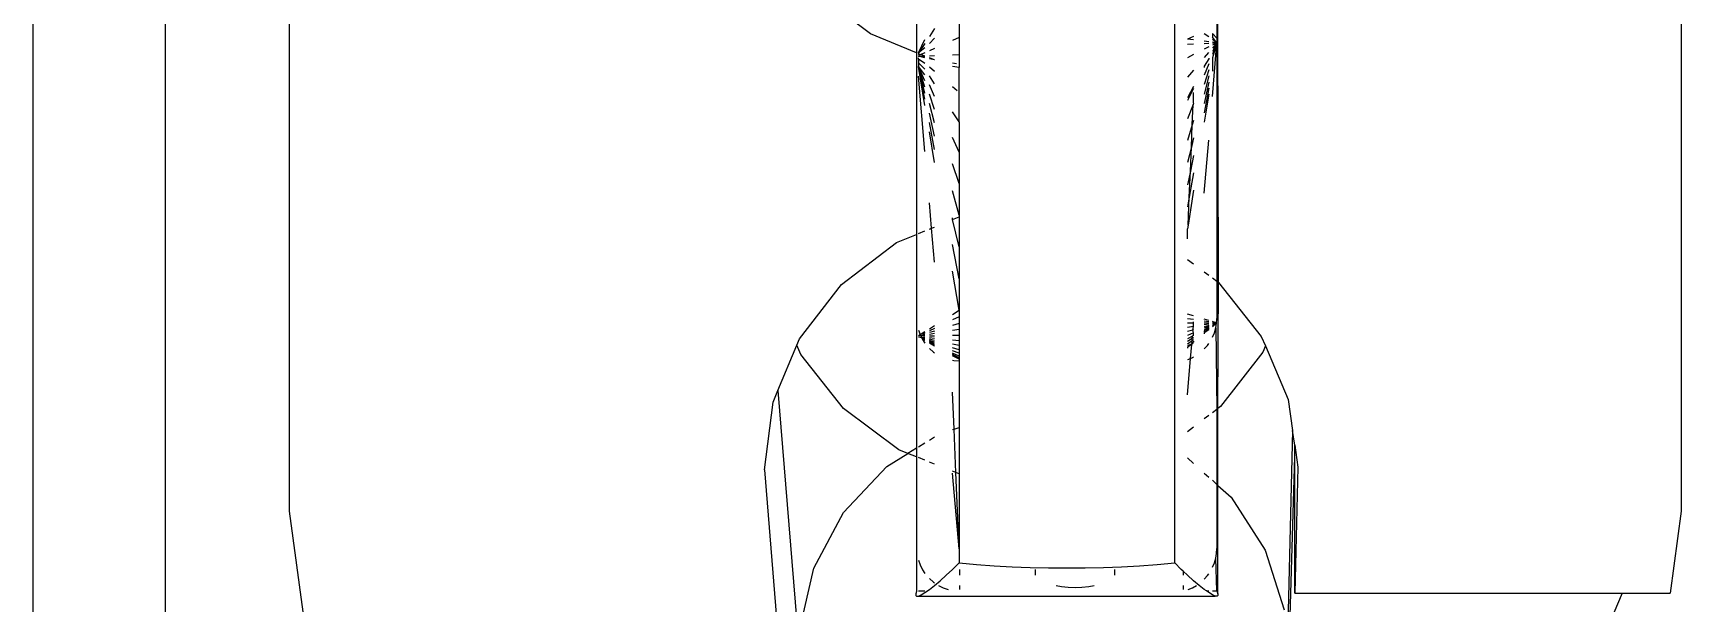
# Model space of a CAD drawing. Header units: millimetres. Extents: x 3552052 to 4144896, y -707811 to -630695.
# Drawn here: x 3697478.4 to 3697552.6, y -683449.4 to -683423.7 of the extents above; entities that cross this region are included whole.
import ezdxf

# ---------------------------------------------------------------- set-up
doc = ezdxf.new("R2010")
doc.units = ezdxf.units.MM
doc.header["$LTSCALE"] = 6
doc.header["$MEASUREMENT"] = 0
doc.layers.add('EQP', color=6, linetype='CONTINUOUS', lineweight=0)

msp = doc.modelspace()

# ---------------------------------------------------------------- linework, layer by layer
at = {"layer": 'EQP', "lineweight": -3}
for p, q in [((3697478.431, -683296.709), (3697478.431, -683579.116)), ((3697529.808, -683447.581), (3697529.808, -683399.597)), ((3697552.595, -683406.135), (3697552.595, -683445.253)), ((3697518.196, -683415.61), (3697518.196, -683424.618)), ((3697489.978, -683445.253), (3697489.978, -683417.675)), ((3697484.38, -683418.492), (3697484.365, -683493.558)), ((3697516.125, -683423.777), (3697513.058, -683421.469)), ((3697520.103, -683422.816), (3697520.103, -683423.938)), ((3697518.998, -683423.528), (3697518.77, -683423.891)), ((3697531.341, -683423.911), (3697531.142, -683423.769)), ((3697531.505, -683423.749), (3697531.707, -683423.964)), ((3697531.505, -683423.749), (3697531.505, -683423.819)), ((3697531.707, -683423.198), (3697531.707, -683423.964)), ((3697531.787, -683434.964), (3697531.757, -683423.16)), ((3697518.196, -683424.618), (3697516.125, -683423.777)), ((3697518.281, -683424.626), (3697518.571, -683424.024)), ((3697518.571, -683424.205), (3697518.281, -683424.626)), ((3697518.571, -683424.405), (3697518.281, -683424.626)), ((3697518.998, -683423.961), (3697518.77, -683424.199)), ((3697518.998, -683424.431), (3697518.77, -683424.533)), ((3697520.103, -683423.938), (3697519.811, -683424.068)), ((3697520.103, -683423.938), (3697520.104, -683424.699)), ((3697530.66, -683423.89), (3697530.387, -683424.01)), ((3697530.66, -683424.043), (3697530.387, -683424.01)), ((3697530.387, -683424.232), (3697530.66, -683424.22)), ((3697531.341, -683424.127), (3697531.142, -683424.103)), ((3697531.142, -683424.198), (3697531.341, -683424.189)), ((3697531.341, -683424.358), (3697531.142, -683424.46)), ((3697531.505, -683423.819), (3697531.505, -683423.918)), ((3697531.707, -683424.172), (3697531.505, -683423.918)), ((3697531.707, -683424.172), (3697531.505, -683424.028)), ((3697531.707, -683424.172), (3697531.505, -683424.148)), ((3697531.505, -683424.182), (3697531.707, -683424.172)), ((3697531.707, -683424.172), (3697531.505, -683424.844)), ((3697531.707, -683424.172), (3697531.505, -683424.695)), ((3697531.707, -683424.172), (3697531.505, -683424.568)), ((3697531.707, -683424.172), (3697531.505, -683424.409)), ((3697531.707, -683424.172), (3697531.505, -683424.275)), ((3697531.505, -683426.591), (3697531.707, -683424.172)), ((3697531.707, -683423.964), (3697531.707, -683424.172)), ((3697531.707, -683424.172), (3697531.707, -683434.904)), ((3697518.196, -683424.618), (3697518.196, -683432.793)), ((3697518.281, -683424.626), (3697518.281, -683424.664)), ((3697518.281, -683424.664), (3697518.281, -683424.706)), ((3697518.281, -683424.664), (3697518.389, -683424.703)), ((3697518.389, -683424.703), (3697518.281, -683424.751)), ((3697518.281, -683424.781), (3697518.571, -683424.768)), ((3697518.571, -683424.853), (3697518.281, -683424.781)), ((3697518.281, -683424.904), (3697518.281, -683424.85)), ((3697518.571, -683425.098), (3697518.281, -683424.904)), ((3697518.281, -683424.904), (3697518.281, -683425.073)), ((3697518.571, -683425.353), (3697518.281, -683425.073)), ((3697518.281, -683425.073), (3697518.281, -683425.245)), ((3697518.571, -683426.99), (3697518.281, -683425.245)), ((3697518.571, -683426.716), (3697518.281, -683425.245)), ((3697518.571, -683426.44), (3697518.281, -683425.245)), ((3697518.571, -683425.888), (3697518.281, -683425.245)), ((3697518.571, -683426.163), (3697518.281, -683425.245)), ((3697518.571, -683425.617), (3697518.281, -683425.245)), ((3697518.571, -683424.622), (3697518.389, -683424.703)), ((3697518.571, -683424.768), (3697518.389, -683424.703)), ((3697518.77, -683424.759), (3697518.998, -683424.749)), ((3697518.998, -683424.933), (3697518.77, -683424.851)), ((3697518.998, -683424.933), (3697518.77, -683424.89)), ((3697519.811, -683424.712), (3697520.104, -683424.699)), ((3697519.992, -683425.118), (3697519.811, -683425.084)), ((3697520.104, -683425.28), (3697519.811, -683425.243)), ((3697520.104, -683424.699), (3697520.103, -683425.027)), ((3697520.103, -683425.027), (3697520.104, -683425.28)), ((3697530.66, -683424.705), (3697530.387, -683424.844)), ((3697531.329, -683424.616), (3697531.142, -683424.836)), ((3697531.341, -683424.89), (3697531.142, -683425.23)), ((3697531.341, -683425.121), (3697531.142, -683425.637)), ((3697531.142, -683425.23), (3697531.142, -683425.28)), ((3697531.341, -683424.858), (3697531.341, -683424.89)), ((3697531.505, -683424.844), (3697531.505, -683425.45)), ((3697518.571, -683429.06), (3697518.281, -683425.678)), ((3697518.998, -683425.463), (3697518.77, -683425.267)), ((3697518.998, -683426.017), (3697518.77, -683425.661)), ((3697520.103, -683427.73), (3697520.104, -683425.28)), ((3697530.66, -683425.404), (3697530.387, -683425.725)), ((3697531.341, -683425.391), (3697531.142, -683426.054)), ((3697531.341, -683425.666), (3697531.142, -683426.478)), ((3697531.341, -683425.942), (3697531.142, -683426.904)), ((3697518.998, -683426.589), (3697518.77, -683426.069)), ((3697518.998, -683427.176), (3697518.77, -683426.487)), ((3697520.021, -683426.335), (3697519.811, -683426.157)), ((3697530.66, -683426.134), (3697530.387, -683426.646)), ((3697530.66, -683426.228), (3697530.387, -683426.764)), ((3697530.66, -683426.89), (3697530.66, -683426.416)), ((3697531.341, -683426.218), (3697531.142, -683427.33)), ((3697531.341, -683426.491), (3697531.142, -683427.751)), ((3697518.998, -683427.772), (3697518.77, -683426.911)), ((3697518.998, -683428.372), (3697518.77, -683427.338)), ((3697520.103, -683427.73), (3697519.811, -683427.277)), ((3697530.638, -683426.947), (3697530.387, -683427.598)), ((3697530.6, -683427.863), (3697530.638, -683426.947)), ((3697530.66, -683426.89), (3697530.638, -683426.947)), ((3697518.998, -683428.971), (3697518.77, -683427.764)), ((3697518.998, -683429.563), (3697518.77, -683428.186)), ((3697520.103, -683427.73), (3697520.103, -683429.099)), ((3697530.6, -683427.863), (3697530.387, -683428.573)), ((3697530.558, -683428.864), (3697530.6, -683427.863)), ((3697530.66, -683427.663), (3697530.6, -683427.863)), ((3697520.103, -683429.099), (3697519.811, -683428.436)), ((3697530.558, -683428.864), (3697530.387, -683429.564)), ((3697530.513, -683429.949), (3697530.558, -683428.864)), ((3697530.66, -683428.449), (3697530.558, -683428.864)), ((3697531.142, -683430.944), (3697531.341, -683428.559)), ((3697520.103, -683430.502), (3697519.811, -683429.623)), ((3697520.103, -683429.099), (3697520.103, -683430.502)), ((3697530.66, -683429.24), (3697530.513, -683429.949)), ((3697530.513, -683429.949), (3697530.387, -683430.562)), ((3697530.465, -683431.122), (3697530.513, -683429.949)), ((3697530.66, -683430.03), (3697530.465, -683431.122)), ((3697520.103, -683431.927), (3697519.811, -683430.829)), ((3697520.103, -683430.502), (3697520.103, -683431.927)), ((3697530.465, -683431.122), (3697530.387, -683431.557)), ((3697530.66, -683430.812), (3697530.412, -683432.38)), ((3697530.412, -683432.38), (3697530.465, -683431.122)), ((3697518.867, -683432.517), (3697518.77, -683431.38)), ((3697518.281, -683432.759), (3697518.571, -683432.639)), ((3697518.77, -683432.557), (3697518.867, -683432.517)), ((3697518.867, -683432.517), (3697518.999, -683432.463)), ((3697518.999, -683434.051), (3697518.867, -683432.517)), ((3697519.811, -683432.128), (3697520.104, -683432.007)), ((3697519.811, -683432.128), (3697519.811, -683432.043)), ((3697520.103, -683433.362), (3697519.811, -683432.128)), ((3697520.103, -683431.927), (3697520.104, -683432.007)), ((3697520.104, -683432.007), (3697520.103, -683433.362)), ((3697530.412, -683432.38), (3697530.387, -683432.543)), ((3697530.387, -683433), (3697530.387, -683432.543)), ((3697514.814, -683435.05), (3697517.29, -683433.167)), ((3697517.29, -683433.167), (3697518.196, -683432.793)), ((3697518.196, -683432.793), (3697518.197, -683442.408)), ((3697520.103, -683434.794), (3697519.811, -683433.255)), ((3697520.103, -683433.362), (3697520.103, -683434.794)), ((3697530.387, -683433.921), (3697530.66, -683434.124)), ((3697520.103, -683436.212), (3697519.811, -683434.454)), ((3697520.103, -683434.794), (3697520.103, -683436.212)), ((3697531.142, -683434.484), (3697531.341, -683434.632)), ((3697531.505, -683434.754), (3697531.707, -683434.904)), ((3697512.92, -683437.497), (3697514.814, -683435.05)), ((3697531.707, -683434.904), (3697531.707, -683436.573)), ((3697531.707, -683434.904), (3697531.787, -683434.964)), ((3697531.757, -683440.634), (3697531.787, -683434.964)), ((3697531.787, -683434.964), (3697533.707, -683437.392)), ((3697519.811, -683436.393), (3697520.103, -683436.212)), ((3697520.103, -683436.212), (3697520.103, -683436.508)), ((3697518.281, -683437.101), (3697518.35, -683437.305)), ((3697518.77, -683437.042), (3697518.999, -683436.899)), ((3697518.999, -683437.023), (3697518.77, -683437.13)), ((3697520.103, -683436.508), (3697519.811, -683436.644)), ((3697520.103, -683436.798), (3697519.811, -683436.89)), ((3697520.103, -683437.077), (3697519.811, -683437.126)), ((3697520.103, -683436.508), (3697520.103, -683436.798)), ((3697520.103, -683436.798), (3697520.103, -683437.077)), ((3697520.103, -683437.077), (3697520.103, -683437.34)), ((3697530.66, -683436.467), (3697530.387, -683436.385)), ((3697530.66, -683436.631), (3697530.387, -683436.591)), ((3697530.66, -683436.791), (3697530.387, -683436.793)), ((3697530.66, -683436.945), (3697530.387, -683436.987)), ((3697530.629, -683437.099), (3697530.387, -683437.17)), ((3697530.629, -683437.099), (3697530.66, -683436.945)), ((3697530.66, -683437.09), (3697530.629, -683437.099)), ((3697530.66, -683437.223), (3697530.629, -683437.099)), ((3697530.66, -683436.791), (3697530.66, -683436.735)), ((3697530.66, -683436.945), (3697530.66, -683436.791)), ((3697531.341, -683436.672), (3697531.142, -683436.612)), ((3697531.341, -683436.729), (3697531.142, -683436.7)), ((3697531.341, -683436.785), (3697531.142, -683436.786)), ((3697531.341, -683436.838), (3697531.142, -683436.869)), ((3697531.341, -683436.889), (3697531.142, -683436.948)), ((3697531.341, -683436.936), (3697531.142, -683437.02)), ((3697531.341, -683436.978), (3697531.142, -683437.084)), ((3697531.341, -683437.014), (3697531.142, -683437.14)), ((3697531.341, -683437.044), (3697531.142, -683437.14)), ((3697531.341, -683437.068), (3697531.142, -683437.224)), ((3697531.341, -683437.095), (3697531.142, -683437.224)), ((3697531.695, -683436.792), (3697531.505, -683436.721)), ((3697531.695, -683436.792), (3697531.505, -683436.752)), ((3697531.695, -683436.792), (3697531.505, -683436.783)), ((3697531.695, -683436.792), (3697531.505, -683436.954)), ((3697531.695, -683436.792), (3697531.505, -683436.813)), ((3697531.695, -683436.792), (3697531.505, -683436.841)), ((3697531.695, -683436.792), (3697531.505, -683436.866)), ((3697531.695, -683436.792), (3697531.505, -683436.926)), ((3697531.598, -683437.218), (3697531.658, -683437.007)), ((3697531.658, -683437.007), (3697531.695, -683436.792)), ((3697531.658, -683437.007), (3697531.707, -683440.672)), ((3697531.695, -683436.792), (3697531.707, -683436.573)), ((3697511.952, -683439.82), (3697512.801, -683437.782)), ((3697512.801, -683437.782), (3697512.92, -683437.497)), ((3697512.982, -683438.203), (3697512.801, -683437.782)), ((3697518.281, -683437.346), (3697518.35, -683437.305)), ((3697518.38, -683437.365), (3697518.281, -683437.381)), ((3697518.421, -683437.447), (3697518.281, -683437.424)), ((3697518.35, -683437.305), (3697518.571, -683437.166)), ((3697518.571, -683437.223), (3697518.35, -683437.305)), ((3697518.571, -683437.279), (3697518.35, -683437.305)), ((3697518.35, -683437.305), (3697518.38, -683437.365)), ((3697518.571, -683437.333), (3697518.38, -683437.365)), ((3697518.571, -683437.384), (3697518.38, -683437.365)), ((3697518.38, -683437.365), (3697518.421, -683437.447)), ((3697518.571, -683437.43), (3697518.421, -683437.447)), ((3697518.441, -683437.487), (3697518.421, -683437.447)), ((3697518.571, -683437.472), (3697518.441, -683437.487)), ((3697518.441, -683437.487), (3697518.461, -683437.529)), ((3697518.571, -683437.509), (3697518.461, -683437.529)), ((3697518.461, -683437.529), (3697518.571, -683437.693)), ((3697518.571, -683437.539), (3697518.461, -683437.529)), ((3697518.571, -683437.59), (3697518.461, -683437.529)), ((3697518.999, -683437.145), (3697518.77, -683437.217)), ((3697518.999, -683437.262), (3697518.77, -683437.3)), ((3697518.999, -683437.372), (3697518.77, -683437.378)), ((3697518.999, -683437.473), (3697518.77, -683437.45)), ((3697518.999, -683437.564), (3697518.77, -683437.515)), ((3697518.999, -683437.643), (3697518.77, -683437.571)), ((3697518.999, -683437.709), (3697518.77, -683437.618)), ((3697518.999, -683437.76), (3697518.77, -683437.654)), ((3697518.999, -683437.819), (3697518.77, -683437.696)), ((3697520.103, -683437.34), (3697519.811, -683437.349)), ((3697520.103, -683437.583), (3697519.811, -683437.554)), ((3697520.103, -683437.8), (3697519.811, -683437.738)), ((3697520.103, -683437.34), (3697520.103, -683437.583)), ((3697520.103, -683437.583), (3697520.103, -683437.8)), ((3697520.103, -683437.8), (3697520.103, -683437.989)), ((3697530.66, -683437.223), (3697530.387, -683437.339)), ((3697530.607, -683437.372), (3697530.387, -683437.49)), ((3697530.597, -683437.487), (3697530.387, -683437.621)), ((3697530.589, -683437.585), (3697530.387, -683437.73)), ((3697530.578, -683437.717), (3697530.387, -683437.816)), ((3697530.575, -683437.752), (3697530.387, -683437.875)), ((3697530.523, -683438.373), (3697530.575, -683437.752)), ((3697530.578, -683437.717), (3697530.575, -683437.752)), ((3697530.582, -683437.662), (3697530.578, -683437.717)), ((3697530.66, -683437.679), (3697530.578, -683437.717)), ((3697530.582, -683437.662), (3697530.589, -683437.585)), ((3697530.66, -683437.649), (3697530.582, -683437.662)), ((3697530.589, -683437.585), (3697530.597, -683437.487)), ((3697530.66, -683437.534), (3697530.589, -683437.585)), ((3697530.597, -683437.487), (3697530.607, -683437.372)), ((3697530.66, -683437.447), (3697530.597, -683437.487)), ((3697530.66, -683437.343), (3697530.607, -683437.372)), ((3697530.66, -683437.343), (3697530.66, -683437.223)), ((3697530.66, -683437.602), (3697530.66, -683437.649)), ((3697531.142, -683437.14), (3697531.142, -683437.187)), ((3697531.142, -683437.224), (3697531.142, -683437.265)), ((3697531.142, -683437.95), (3697531.283, -683437.791)), ((3697531.283, -683437.791), (3697531.341, -683437.709)), ((3697531.515, -683437.42), (3697531.598, -683437.218)), ((3697533.707, -683437.392), (3697533.888, -683437.813)), ((3697533.888, -683437.813), (3697533.769, -683438.098)), ((3697533.888, -683437.813), (3697534.921, -683440.224)), ((3697514.902, -683440.63), (3697512.982, -683438.203)), ((3697518.77, -683437.929), (3697518.955, -683438.09)), ((3697518.955, -683438.09), (3697518.999, -683438.12)), ((3697520.103, -683437.989), (3697519.811, -683437.898)), ((3697520.103, -683438.146), (3697519.811, -683438.031)), ((3697520.103, -683438.269), (3697519.811, -683438.134)), ((3697520.103, -683438.354), (3697519.811, -683438.207)), ((3697520.103, -683438.41), (3697519.811, -683438.254)), ((3697519.811, -683438.457), (3697519.871, -683438.469)), ((3697519.871, -683438.469), (3697520.104, -683438.484)), ((3697520.103, -683437.989), (3697520.103, -683438.146)), ((3697520.103, -683438.146), (3697520.103, -683438.269)), ((3697520.103, -683438.269), (3697520.103, -683438.354)), ((3697520.103, -683438.354), (3697520.103, -683438.41)), ((3697520.103, -683438.41), (3697520.104, -683438.484)), ((3697520.104, -683438.484), (3697520.104, -683441.485)), ((3697530.387, -683437.875), (3697530.387, -683437.914)), ((3697530.387, -683440.01), (3697530.523, -683438.373)), ((3697530.405, -683438.423), (3697530.523, -683438.373)), ((3697530.523, -683438.373), (3697530.606, -683438.337)), ((3697530.606, -683438.337), (3697530.66, -683438.307)), ((3697533.769, -683438.098), (3697531.875, -683440.545)), ((3697511.736, -683440.341), (3697511.952, -683439.82)), ((3697511.952, -683439.82), (3697513.055, -683453.371)), ((3697519.88, -683441.554), (3697519.811, -683439.899)), ((3697511.343, -683443.389), (3697511.736, -683440.341)), ((3697517.397, -683442.488), (3697514.902, -683440.63)), ((3697531.707, -683440.672), (3697531.505, -683440.826)), ((3697531.757, -683440.634), (3697531.707, -683440.672)), ((3697531.707, -683440.672), (3697531.707, -683444.045)), ((3697531.875, -683440.545), (3697531.757, -683440.634)), ((3697531.757, -683444.09), (3697531.757, -683440.634)), ((3697534.921, -683440.224), (3697535.117, -683441.623)), ((3697519.811, -683441.575), (3697519.88, -683441.554)), ((3697519.88, -683441.554), (3697520.104, -683441.485)), ((3697519.961, -683443.515), (3697519.88, -683441.554)), ((3697520.104, -683441.485), (3697520.104, -683443.572)), ((3697530.66, -683441.469), (3697530.387, -683441.676)), ((3697531.341, -683440.951), (3697531.142, -683441.102)), ((3697518.281, -683442.356), (3697518.571, -683442.176)), ((3697518.77, -683442.052), (3697518.999, -683441.91)), ((3697535.117, -683441.623), (3697534.851, -683452.501)), ((3697535.208, -683442.276), (3697534.959, -683451.132)), ((3697535.208, -683442.276), (3697535.117, -683441.623)), ((3697535.208, -683448.945), (3697535.208, -683442.276)), ((3697535.208, -683442.276), (3697535.346, -683443.268)), ((3697516.848, -683443.245), (3697517.805, -683442.651)), ((3697517.805, -683442.651), (3697517.397, -683442.488)), ((3697518.197, -683442.408), (3697517.805, -683442.651)), ((3697518.197, -683442.808), (3697517.805, -683442.651)), ((3697518.197, -683442.408), (3697518.197, -683442.808)), ((3697518.197, -683442.808), (3697518.197, -683448.863)), ((3697518.571, -683442.958), (3697518.281, -683442.842)), ((3697518.999, -683443.129), (3697518.77, -683443.038)), ((3697530.387, -683442.851), (3697530.66, -683443.098)), ((3697511.343, -683443.389), (3697513.055, -683464.434)), ((3697514.902, -683445.316), (3697516.848, -683443.245)), ((3697519.961, -683443.515), (3697519.811, -683443.455)), ((3697520.104, -683446.947), (3697519.811, -683443.536)), ((3697520.104, -683443.572), (3697519.961, -683443.515)), ((3697520.104, -683446.947), (3697519.961, -683443.515)), ((3697520.104, -683443.572), (3697520.104, -683446.947)), ((3697531.142, -683443.534), (3697531.341, -683443.714)), ((3697535.346, -683443.268), (3697535.208, -683448.945)), ((3697531.505, -683443.862), (3697531.707, -683444.045)), ((3697531.707, -683444.045), (3697531.757, -683444.09)), ((3697531.707, -683444.045), (3697531.707, -683446.929)), ((3697531.754, -683448.965), (3697531.757, -683444.09)), ((3697531.757, -683444.09), (3697532.343, -683444.619)), ((3697491.045, -683453.198), (3697489.978, -683445.253)), ((3697532.343, -683444.619), (3697533.879, -683446.999)), ((3697552.595, -683445.253), (3697552.099, -683448.945)), ((3697513.568, -683447.81), (3697514.902, -683445.316)), ((3697518.281, -683447.456), (3697518.351, -683447.661)), ((3697520.104, -683446.947), (3697520.104, -683447.581)), ((3697531.598, -683447.573), (3697531.659, -683447.363)), ((3697531.659, -683447.363), (3697531.695, -683447.147)), ((3697531.707, -683448.841), (3697531.659, -683447.363)), ((3697531.695, -683447.147), (3697531.707, -683446.929)), ((3697533.879, -683446.999), (3697534.734, -683449.687)), ((3697512.938, -683450.557), (3697513.568, -683447.81)), ((3697518.351, -683447.661), (3697518.462, -683447.885)), ((3697518.462, -683447.885), (3697518.571, -683448.048)), ((3697519.252, -683448.38), (3697519.525, -683448.135)), ((3697519.525, -683448.135), (3697519.811, -683447.867)), ((3697519.811, -683447.867), (3697520.104, -683447.581)), ((3697520.104, -683447.581), (3697520.888, -683447.649)), ((3697520.122, -683447.867), (3697520.122, -683448.135)), ((3697520.888, -683447.649), (3697521.685, -683447.705)), ((3697521.685, -683447.705), (3697522.493, -683447.748)), ((3697522.493, -683447.748), (3697523.31, -683447.779)), ((3697523.31, -683447.779), (3697524.132, -683447.798)), ((3697523.534, -683447.867), (3697523.534, -683448.135)), ((3697524.132, -683447.798), (3697524.956, -683447.804)), ((3697524.956, -683447.804), (3697525.781, -683447.798)), ((3697525.781, -683447.798), (3697526.602, -683447.779)), ((3697526.602, -683447.779), (3697527.419, -683447.748)), ((3697527.121, -683448.135), (3697527.121, -683447.867)), ((3697527.419, -683447.748), (3697528.227, -683447.704)), ((3697528.227, -683447.704), (3697529.024, -683447.649)), ((3697529.024, -683447.649), (3697529.808, -683447.581)), ((3697530.101, -683447.867), (3697529.808, -683447.581)), ((3697530.195, -683447.955), (3697530.101, -683447.867)), ((3697530.195, -683447.955), (3697530.195, -683448.135)), ((3697530.387, -683448.135), (3697530.195, -683447.955)), ((3697530.66, -683448.38), (3697530.387, -683448.135)), ((3697531.142, -683448.306), (3697531.284, -683448.147)), ((3697531.284, -683448.147), (3697531.341, -683448.065)), ((3697531.515, -683447.776), (3697531.598, -683447.573)), ((3697518.158, -683448.965), (3697518.155, -683449.045)), ((3697518.197, -683448.863), (3697518.158, -683448.965)), ((3697518.281, -683448.841), (3697518.571, -683448.841)), ((3697518.407, -683449.015), (3697518.571, -683448.915)), ((3697518.571, -683448.915), (3697518.77, -683448.774)), ((3697518.77, -683448.284), (3697518.955, -683448.446)), ((3697518.77, -683448.774), (3697518.999, -683448.594)), ((3697518.955, -683448.446), (3697518.999, -683448.475)), ((3697518.999, -683448.594), (3697519.252, -683448.38)), ((3697519.181, -683448.594), (3697519.388, -683448.696)), ((3697519.388, -683448.696), (3697519.619, -683448.774)), ((3697520.122, -683448.594), (3697520.122, -683448.774)), ((3697524.475, -683448.594), (3697524.71, -683448.64)), ((3697524.71, -683448.64), (3697525.018, -683448.675)), ((3697525.018, -683448.675), (3697525.328, -683448.687)), ((3697525.328, -683448.687), (3697525.637, -683448.675)), ((3697525.637, -683448.675), (3697525.945, -683448.64)), ((3697525.945, -683448.64), (3697526.18, -683448.594)), ((3697530.195, -683448.594), (3697530.195, -683448.774)), ((3697530.416, -683448.774), (3697530.607, -683448.693)), ((3697530.607, -683448.693), (3697530.783, -683448.594)), ((3697530.913, -683448.594), (3697530.66, -683448.38)), ((3697531.142, -683448.774), (3697530.913, -683448.594)), ((3697531.237, -683448.841), (3697531.142, -683448.774)), ((3697531.237, -683448.841), (3697531.341, -683448.841)), ((3697531.341, -683448.915), (3697531.237, -683448.841)), ((3697531.505, -683449.015), (3697531.341, -683448.915)), ((3697531.505, -683448.841), (3697531.707, -683448.841)), ((3697531.707, -683448.841), (3697531.754, -683448.965)), ((3697531.754, -683448.965), (3697531.757, -683449.045)), ((3697535.208, -683448.945), (3697549.944, -683448.945)), ((3697549.944, -683448.945), (3697549.02, -683451.132)), ((3697549.944, -683448.945), (3697552.099, -683448.945)), ((3697518.155, -683449.045), (3697518.197, -683449.08)), ((3697518.197, -683449.08), (3697518.281, -683449.07)), ((3697518.281, -683449.07), (3697518.407, -683449.015)), ((3697518.281, -683449.07), (3697531.631, -683449.07)), ((3697531.631, -683449.07), (3697531.505, -683449.015)), ((3697531.716, -683449.08), (3697531.631, -683449.07)), ((3697531.757, -683449.045), (3697531.716, -683449.08))]:
    msp.add_line(p, q, dxfattribs=at)

doc.saveas('drawing.dxf')
